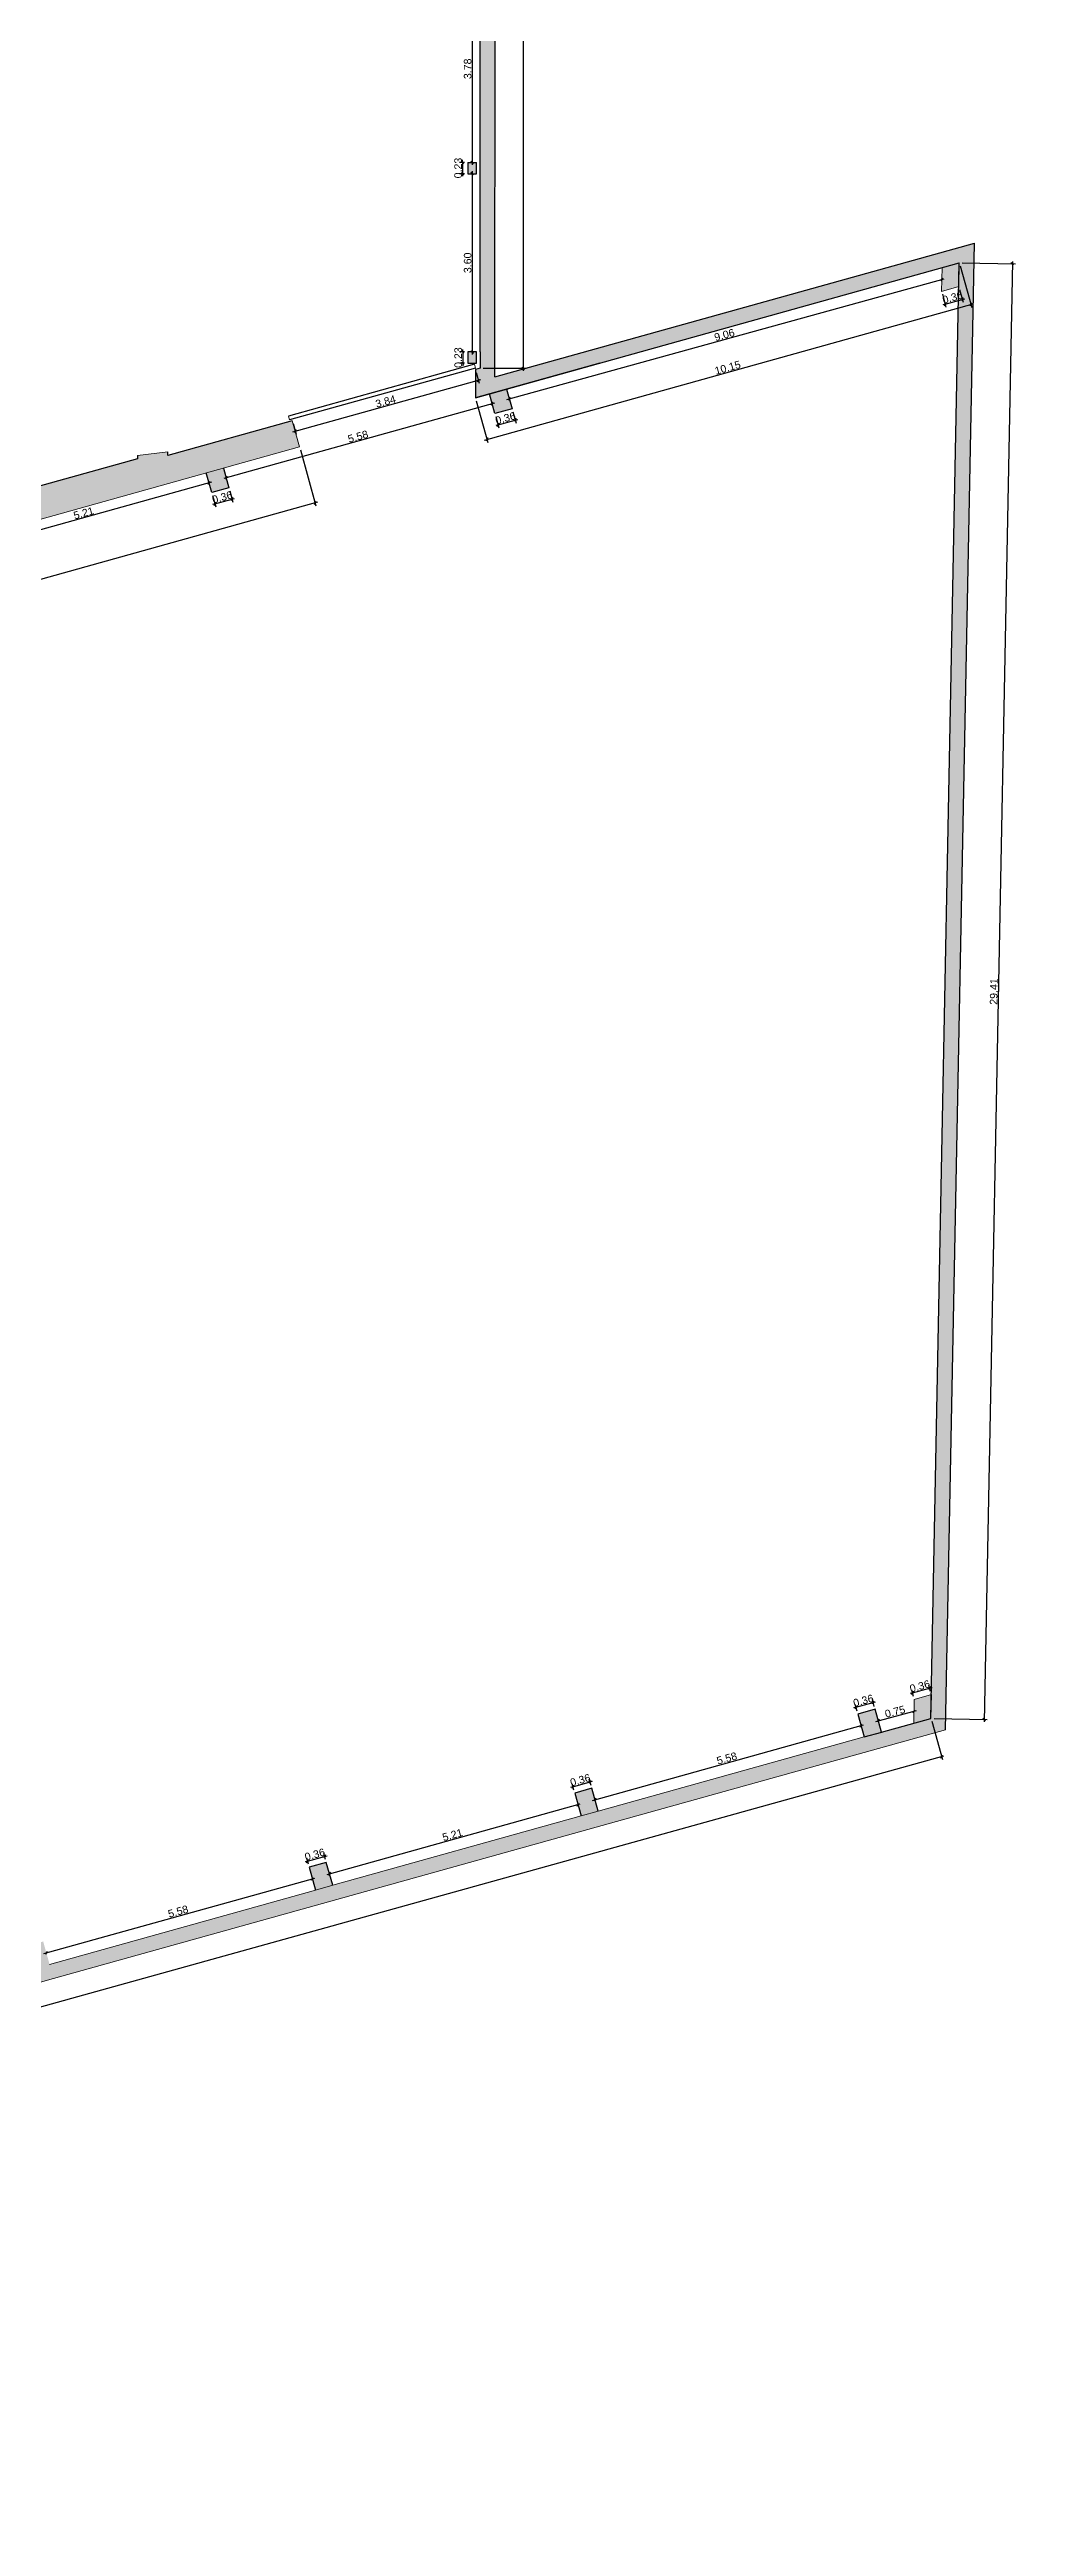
# Model space of a CAD drawing. Header units: metres. Extents: x -68 to 2267, y 0 to 1370.
# Drawn here: x 107.4 to 126.9, y 158 to 208 of the extents above; entities that cross this region are included whole.
import ezdxf

# ---------------------------------------------------------------- set-up
doc = ezdxf.new("R2010")
doc.units = ezdxf.units.M
doc.layers.add('00- Contornos', color=250, linetype='Continuous', lineweight=9)
doc.layers.add('00-Textos cotas y niveles', color=5, linetype='Continuous', lineweight=5)
doc.layers.add('A-Corte 1', color=7, linetype='Continuous', lineweight=15, true_color=0x000000)
doc.styles.add('Arial', font='arial.ttf')
doc.dimstyles.new('Diagonal_-_2_mm_Arial_azul', dxfattribs={"dimscale": 0.3048, "dimtxt": 0.153039, "dimasz": 0.492126, "dimexe": 0.061516, "dimexo": 0.061516, "dimgap": 0.012303, "dimtad": 1, "dimrnd": 0.01, "dimzin": 0, "dimdsep": 46, "dimtxsty": 'Arial', "dimblk1": 'OBLIQUE', "dimblk2": 'OBLIQUE', "dimsah": 1, "dimcen": 0.09, "dimdle": 0.061516, "dimazin": 0, "dimtfac": 1, "dimtdec": 4, "dimtix": 1, "dimtmove": 0, "dimatfit": 3, "dimfxl": 1, "dimtvp": 1, "dimtolj": 1, "dimtzin": 0, "dimarcsym": 2})

# ---------------------------------------------------------------- blocks, each defined once
blk = doc.blocks.new('_Oblique')
at = {"color": 0, "linetype": 'ByBlock', "lineweight": -2}
blk.add_line((-0.5, -0.5), (0.5, 0.5), dxfattribs=at)
blk = doc.blocks.new('*D78')
at = {"layer": '00-Textos cotas y niveles', "color": 0, "lineweight": -2, "transparency": 16777216}
for p, q in [((116.164, 247.137), (117.006, 247.137)), ((116.944, 247.187), (116.944, 201.517)), ((116.134, 201.567), (117.006, 201.567))]:
    blk.add_line(p, q, dxfattribs=at)
at = {"layer": 'Defpoints', "color": 0, "transparency": 16777216}
for p in [(116.103, 247.137), (116.073, 201.567), (116.944, 201.567)]:
    blk.add_point(p, dxfattribs=at)
at = {"layer": '00-Textos cotas y niveles', "color": 0, "lineweight": -2, "transparency": 16777216, "xscale": 0.05, "yscale": 0.05, "zscale": 0.05}
for p, rotation in [((116.944, 247.137), 90), ((116.944, 201.567), 270)]:
    blk.add_blockref('_Oblique', p, dxfattribs=dict(at, rotation=rotation))
at = {"layer": '00-Textos cotas y niveles', "color": 0, "transparency": 16777216, "insert": (116.854, 224.352), "char_height": 0.153, "attachment_point": 5, "rotation": 90, "style": 'Arial'}
blk.add_mtext('\\A1;45.57', dxfattribs=at)
blk = doc.blocks.new('*D98')
at = {"layer": '00-Textos cotas y niveles', "color": 0, "lineweight": -2, "transparency": 16777216}
blk.add_line((115.913, 209.557), (115.913, 205.677), dxfattribs=at)
at = {"layer": 'Defpoints', "color": 0, "transparency": 16777216}
for p in [(115.913, 209.507), (115.913, 205.727), (115.913, 205.727)]:
    blk.add_point(p, dxfattribs=at)
at = {"layer": '00-Textos cotas y niveles', "color": 0, "lineweight": -2, "transparency": 16777216, "xscale": 0.05, "yscale": 0.05, "zscale": 0.05}
for p, rotation in [((115.913, 209.507), 90), ((115.913, 205.727), 270)]:
    blk.add_blockref('_Oblique', p, dxfattribs=dict(at, rotation=rotation))
at = {"layer": '00-Textos cotas y niveles', "color": 0, "transparency": 16777216, "insert": (115.822, 207.617), "char_height": 0.153, "attachment_point": 5, "rotation": 90, "style": 'Arial'}
blk.add_mtext('\\A1;3.78', dxfattribs=at)
blk = doc.blocks.new('*D99')
at = {"layer": '00-Textos cotas y niveles', "color": 0, "lineweight": -2, "transparency": 16777216}
blk.add_line((115.913, 205.547), (115.913, 201.847), dxfattribs=at)
at = {"layer": 'Defpoints', "color": 0, "transparency": 16777216}
for p in [(115.913, 205.497), (115.913, 201.897), (115.913, 201.897)]:
    blk.add_point(p, dxfattribs=at)
at = {"layer": '00-Textos cotas y niveles', "color": 0, "lineweight": -2, "transparency": 16777216, "xscale": 0.05, "yscale": 0.05, "zscale": 0.05}
for p, rotation in [((115.913, 205.497), 90), ((115.913, 201.897), 270)]:
    blk.add_blockref('_Oblique', p, dxfattribs=dict(at, rotation=rotation))
at = {"layer": '00-Textos cotas y niveles', "color": 0, "transparency": 16777216, "insert": (115.822, 203.697), "char_height": 0.153, "attachment_point": 5, "rotation": 90, "style": 'Arial'}
blk.add_mtext('\\A1;3.60', dxfattribs=at)
blk = doc.blocks.new('*D100')
at = {"layer": '00-Textos cotas y niveles', "color": 0, "lineweight": -2, "transparency": 16777216}
for p, q in [((115.761, 201.897), (115.66, 201.897)), ((115.722, 201.897), (115.722, 201.947)), ((115.722, 201.897), (115.722, 201.667)), ((115.761, 201.667), (115.66, 201.667)), ((115.722, 201.667), (115.722, 201.617))]:
    blk.add_line(p, q, dxfattribs=at)
at = {"layer": 'Defpoints', "color": 0, "transparency": 16777216}
for p in [(115.823, 201.897), (115.722, 201.667), (115.823, 201.667)]:
    blk.add_point(p, dxfattribs=at)
at = {"layer": '00-Textos cotas y niveles', "color": 0, "lineweight": -2, "transparency": 16777216, "xscale": 0.05, "yscale": 0.05, "zscale": 0.05}
for p, rotation in [((115.722, 201.897), 270), ((115.722, 201.667), 90)]:
    blk.add_blockref('_Oblique', p, dxfattribs=dict(at, rotation=rotation))
at = {"layer": '00-Textos cotas y niveles', "color": 0, "transparency": 16777216, "insert": (115.631, 201.782), "char_height": 0.153, "attachment_point": 5, "rotation": 90, "style": 'Arial'}
blk.add_mtext('\\A1;0.23', dxfattribs=at)
blk = doc.blocks.new('*D101')
at = {"layer": '00-Textos cotas y niveles', "color": 0, "lineweight": -2, "transparency": 16777216}
for p, q in [((115.761, 205.727), (115.658, 205.727)), ((115.719, 205.727), (115.719, 205.777)), ((115.719, 205.727), (115.719, 205.497)), ((115.761, 205.497), (115.658, 205.497)), ((115.719, 205.497), (115.719, 205.447))]:
    blk.add_line(p, q, dxfattribs=at)
at = {"layer": 'Defpoints', "color": 0, "transparency": 16777216}
for p in [(115.823, 205.727), (115.719, 205.497), (115.823, 205.497)]:
    blk.add_point(p, dxfattribs=at)
at = {"layer": '00-Textos cotas y niveles', "color": 0, "lineweight": -2, "transparency": 16777216, "xscale": 0.05, "yscale": 0.05, "zscale": 0.05}
for p, rotation in [((115.719, 205.727), 270), ((115.719, 205.497), 90)]:
    blk.add_blockref('_Oblique', p, dxfattribs=dict(at, rotation=rotation))
at = {"layer": '00-Textos cotas y niveles', "color": 0, "transparency": 16777216, "insert": (115.629, 205.612), "char_height": 0.153, "attachment_point": 5, "rotation": 90, "style": 'Arial'}
blk.add_mtext('\\A1;0.23', dxfattribs=at)
blk = doc.blocks.new('*D131')
at = {"layer": '00-Textos cotas y niveles', "color": 0, "lineweight": -2, "transparency": 16777216}
blk.add_line((116.616, 200.934), (125.45, 203.375), dxfattribs=at)
at = {"layer": 'Defpoints', "color": 0, "transparency": 16777216}
for p in [(125.402, 203.361), (125.402, 203.361), (116.664, 200.947)]:
    blk.add_point(p, dxfattribs=at)
at = {"layer": '00-Textos cotas y niveles', "color": 0, "lineweight": -2, "transparency": 16777216, "xscale": 0.05, "yscale": 0.05, "zscale": 0.05}
for p, rotation in [((125.402, 203.361), 15.44690993246576), ((116.664, 200.947), 195.4469099324658)]:
    blk.add_blockref('_Oblique', p, dxfattribs=dict(at, rotation=rotation))
at = {"layer": '00-Textos cotas y niveles', "color": 0, "transparency": 16777216, "insert": (121.009, 202.241), "char_height": 0.153, "attachment_point": 5, "rotation": 15.4469, "style": 'Arial'}
blk.add_mtext('\\A1;9.06', dxfattribs=at)
blk = doc.blocks.new('*D132')
at = {"layer": '00-Textos cotas y niveles', "color": 0, "lineweight": -2, "transparency": 16777216}
for p, q in [((112.29, 200.28), (116.085, 201.339)), ((115.993, 201.481), (116.053, 201.266)), ((112.294, 200.448), (112.354, 200.234))]:
    blk.add_line(p, q, dxfattribs=at)
at = {"layer": 'Defpoints', "color": 0, "transparency": 16777216}
for p in [(115.977, 201.54), (116.036, 201.325), (112.278, 200.508)]:
    blk.add_point(p, dxfattribs=at)
at = {"layer": '00-Textos cotas y niveles', "color": 0, "lineweight": -2, "transparency": 16777216, "xscale": 0.05, "yscale": 0.05, "zscale": 0.05}
for p, rotation in [((116.036, 201.325), 15.59281093926719), ((112.338, 200.293), 195.5928109392672)]:
    blk.add_blockref('_Oblique', p, dxfattribs=dict(at, rotation=rotation))
at = {"layer": '00-Textos cotas y niveles', "color": 0, "transparency": 16777216, "insert": (114.163, 200.896), "char_height": 0.153, "attachment_point": 5, "rotation": 15.5928, "style": 'Arial'}
blk.add_mtext('\\A1;3.84', dxfattribs=at)
blk = doc.blocks.new('*D133')
at = {"layer": '00-Textos cotas y niveles', "color": 0, "lineweight": -2, "transparency": 16777216}
blk.add_line((116.366, 200.864), (110.895, 199.337), dxfattribs=at)
at = {"layer": 'Defpoints', "color": 0, "transparency": 16777216}
for p in [(116.317, 200.85), (110.943, 199.35), (110.943, 199.35)]:
    blk.add_point(p, dxfattribs=at)
at = {"layer": '00-Textos cotas y niveles', "color": 0, "lineweight": -2, "transparency": 16777216, "xscale": 0.05, "yscale": 0.05, "zscale": 0.05}
for p, rotation in [((116.317, 200.85), 15.59281093920873), ((110.943, 199.35), 195.5928109392088)]:
    blk.add_blockref('_Oblique', p, dxfattribs=dict(at, rotation=rotation))
at = {"layer": '00-Textos cotas y niveles', "color": 0, "transparency": 16777216, "insert": (113.606, 200.187), "char_height": 0.153, "attachment_point": 5, "rotation": 15.5928, "style": 'Arial'}
blk.add_mtext('\\A1;5.58', dxfattribs=at)
blk = doc.blocks.new('*D134')
at = {"layer": '00-Textos cotas y niveles', "color": 0, "lineweight": -2, "transparency": 16777216}
blk.add_line((110.644, 199.267), (105.53, 197.84), dxfattribs=at)
at = {"layer": 'Defpoints', "color": 0, "transparency": 16777216}
for p in [(110.596, 199.254), (105.578, 197.853), (105.578, 197.853)]:
    blk.add_point(p, dxfattribs=at)
at = {"layer": '00-Textos cotas y niveles', "color": 0, "lineweight": -2, "transparency": 16777216, "xscale": 0.05, "yscale": 0.05, "zscale": 0.05}
for p, rotation in [((110.596, 199.254), 15.59281093922608), ((105.578, 197.853), 195.592810939226)]:
    blk.add_blockref('_Oblique', p, dxfattribs=dict(at, rotation=rotation))
at = {"layer": '00-Textos cotas y niveles', "color": 0, "transparency": 16777216, "insert": (108.063, 198.64), "char_height": 0.153, "attachment_point": 5, "rotation": 15.5928, "style": 'Arial'}
blk.add_mtext('\\A1;5.21', dxfattribs=at)
blk = doc.blocks.new('*D165')
at = {"layer": '00-Textos cotas y niveles', "color": 0, "lineweight": -2, "transparency": 16777216}
for p, q in [((110.715, 198.826), (110.667, 198.812)), ((110.668, 198.995), (110.732, 198.766)), ((110.715, 198.826), (111.062, 198.922)), ((111.015, 199.092), (111.079, 198.863)), ((111.062, 198.922), (111.11, 198.936))]:
    blk.add_line(p, q, dxfattribs=at)
at = {"layer": 'Defpoints', "color": 0, "transparency": 16777216}
for p in [(110.652, 199.054), (110.998, 199.151), (111.062, 198.922)]:
    blk.add_point(p, dxfattribs=at)
at = {"layer": '00-Textos cotas y niveles', "color": 0, "lineweight": -2, "transparency": 16777216, "xscale": 0.05, "yscale": 0.05, "zscale": 0.05}
for p, rotation in [((110.715, 198.826), 15.59281093927116), ((111.062, 198.922), 195.5928109392712)]:
    blk.add_blockref('_Oblique', p, dxfattribs=dict(at, rotation=rotation))
at = {"layer": '00-Textos cotas y niveles', "color": 0, "transparency": 16777216, "insert": (110.864, 198.961), "char_height": 0.153, "attachment_point": 5, "rotation": 15.5928, "style": 'Arial'}
blk.add_mtext('\\A1;0.36', dxfattribs=at)
blk = doc.blocks.new('*D166')
at = {"layer": '00-Textos cotas y niveles', "color": 0, "lineweight": -2, "transparency": 16777216}
for p, q in [((116.736, 200.689), (116.8, 200.46)), ((116.437, 200.422), (116.389, 200.409)), ((116.39, 200.592), (116.453, 200.363)), ((116.437, 200.422), (116.784, 200.519)), ((116.784, 200.519), (116.832, 200.533))]:
    blk.add_line(p, q, dxfattribs=at)
at = {"layer": 'Defpoints', "color": 0, "transparency": 16777216}
for p in [(116.72, 200.748), (116.373, 200.651), (116.784, 200.519)]:
    blk.add_point(p, dxfattribs=at)
at = {"layer": '00-Textos cotas y niveles', "color": 0, "lineweight": -2, "transparency": 16777216, "xscale": 0.05, "yscale": 0.05, "zscale": 0.05}
for p, rotation in [((116.437, 200.422), 15.59281093927116), ((116.784, 200.519), 195.5928109392712)]:
    blk.add_blockref('_Oblique', p, dxfattribs=dict(at, rotation=rotation))
at = {"layer": '00-Textos cotas y niveles', "color": 0, "transparency": 16777216, "insert": (116.586, 200.558), "char_height": 0.153, "attachment_point": 5, "rotation": 15.5928, "style": 'Arial'}
blk.add_mtext('\\A1;0.36', dxfattribs=at)
blk = doc.blocks.new('*D167')
at = {"layer": '00-Textos cotas y niveles', "color": 0, "lineweight": -2, "transparency": 16777216}
for p, q in [((125.413, 203.062), (125.486, 202.802)), ((125.47, 202.861), (125.421, 202.848)), ((125.47, 202.861), (125.816, 202.958)), ((125.76, 203.159), (125.833, 202.899)), ((125.816, 202.958), (125.864, 202.972))]:
    blk.add_line(p, q, dxfattribs=at)
at = {"layer": 'Defpoints', "color": 0, "transparency": 16777216}
for p in [(125.744, 203.218), (125.397, 203.121), (125.816, 202.958)]:
    blk.add_point(p, dxfattribs=at)
at = {"layer": '00-Textos cotas y niveles', "color": 0, "lineweight": -2, "transparency": 16777216, "xscale": 0.05, "yscale": 0.05, "zscale": 0.05}
for p, rotation in [((125.47, 202.861), 15.59281093927116), ((125.816, 202.958), 195.5928109392712)]:
    blk.add_blockref('_Oblique', p, dxfattribs=dict(at, rotation=rotation))
at = {"layer": '00-Textos cotas y niveles', "color": 0, "transparency": 16777216, "insert": (125.619, 202.997), "char_height": 0.153, "attachment_point": 5, "rotation": 15.5928, "style": 'Arial'}
blk.add_mtext('\\A1;0.36', dxfattribs=at)
blk = doc.blocks.new('*D182')
at = {"layer": '00-Textos cotas y niveles', "color": 0, "lineweight": -2, "transparency": 16777216}
blk.add_line((107.261, 169.538), (112.732, 171.064), dxfattribs=at)
at = {"layer": 'Defpoints', "color": 0, "transparency": 16777216}
for p in [(112.684, 171.051), (112.684, 171.051), (107.309, 169.551)]:
    blk.add_point(p, dxfattribs=at)
at = {"layer": '00-Textos cotas y niveles', "color": 0, "lineweight": -2, "transparency": 16777216, "xscale": 0.05, "yscale": 0.05, "zscale": 0.05}
for p, rotation in [((112.684, 171.051), 15.59281093927586), ((107.309, 169.551), 195.5928109392759)]:
    blk.add_blockref('_Oblique', p, dxfattribs=dict(at, rotation=rotation))
at = {"layer": '00-Textos cotas y niveles', "color": 0, "transparency": 16777216, "insert": (109.972, 170.388), "char_height": 0.153, "attachment_point": 5, "rotation": 15.5928, "style": 'Arial'}
blk.add_mtext('\\A1;5.58', dxfattribs=at)
blk = doc.blocks.new('*D183')
at = {"layer": '00-Textos cotas y niveles', "color": 0, "lineweight": -2, "transparency": 16777216}
for p, q in [((112.585, 171.403), (112.537, 171.39)), ((112.603, 171.341), (112.569, 171.463)), ((112.585, 171.403), (112.932, 171.5)), ((112.949, 171.438), (112.916, 171.559)), ((112.932, 171.5), (112.98, 171.514))]:
    blk.add_line(p, q, dxfattribs=at)
at = {"layer": 'Defpoints', "color": 0, "transparency": 16777216}
for p in [(112.619, 171.282), (112.932, 171.5), (112.966, 171.379)]:
    blk.add_point(p, dxfattribs=at)
at = {"layer": '00-Textos cotas y niveles', "color": 0, "lineweight": -2, "transparency": 16777216, "xscale": 0.05, "yscale": 0.05, "zscale": 0.05}
for p, rotation in [((112.585, 171.403), 15.59281093927116), ((112.932, 171.5), 195.5928109392712)]:
    blk.add_blockref('_Oblique', p, dxfattribs=dict(at, rotation=rotation))
at = {"layer": '00-Textos cotas y niveles', "color": 0, "transparency": 16777216, "insert": (112.734, 171.539), "char_height": 0.153, "attachment_point": 5, "rotation": 15.5928, "style": 'Arial'}
blk.add_mtext('\\A1;0.36', dxfattribs=at)
blk = doc.blocks.new('*D184')
at = {"layer": '00-Textos cotas y niveles', "color": 0, "lineweight": -2, "transparency": 16777216}
blk.add_line((112.982, 171.134), (118.097, 172.562), dxfattribs=at)
at = {"layer": 'Defpoints', "color": 0, "transparency": 16777216}
for p in [(118.049, 172.548), (118.049, 172.548), (113.03, 171.148)]:
    blk.add_point(p, dxfattribs=at)
at = {"layer": '00-Textos cotas y niveles', "color": 0, "lineweight": -2, "transparency": 16777216, "xscale": 0.05, "yscale": 0.05, "zscale": 0.05}
for p, rotation in [((118.049, 172.548), 15.5928109392673), ((113.03, 171.148), 195.5928109392673)]:
    blk.add_blockref('_Oblique', p, dxfattribs=dict(at, rotation=rotation))
at = {"layer": '00-Textos cotas y niveles', "color": 0, "transparency": 16777216, "insert": (115.515, 171.935), "char_height": 0.153, "attachment_point": 5, "rotation": 15.5928, "style": 'Arial'}
blk.add_mtext('\\A1;5.21', dxfattribs=at)
blk = doc.blocks.new('*D185')
at = {"layer": '00-Textos cotas y niveles', "color": 0, "lineweight": -2, "transparency": 16777216}
for p, q in [((117.948, 172.908), (117.9, 172.894)), ((117.968, 172.839), (117.932, 172.967)), ((117.948, 172.908), (118.295, 173.005)), ((118.314, 172.935), (118.279, 173.064)), ((118.295, 173.005), (118.343, 173.018))]:
    blk.add_line(p, q, dxfattribs=at)
at = {"layer": 'Defpoints', "color": 0, "transparency": 16777216}
for p in [(117.984, 172.779), (118.295, 173.005), (118.331, 172.876)]:
    blk.add_point(p, dxfattribs=at)
at = {"layer": '00-Textos cotas y niveles', "color": 0, "lineweight": -2, "transparency": 16777216, "xscale": 0.05, "yscale": 0.05, "zscale": 0.05}
for p, rotation in [((117.948, 172.908), 15.59281093927116), ((118.295, 173.005), 195.5928109392712)]:
    blk.add_blockref('_Oblique', p, dxfattribs=dict(at, rotation=rotation))
at = {"layer": '00-Textos cotas y niveles', "color": 0, "transparency": 16777216, "insert": (118.097, 173.043), "char_height": 0.153, "attachment_point": 5, "rotation": 15.5928, "style": 'Arial'}
blk.add_mtext('\\A1;0.36', dxfattribs=at)
blk = doc.blocks.new('*D186')
at = {"layer": '00-Textos cotas y niveles', "color": 0, "lineweight": -2, "transparency": 16777216}
blk.add_line((118.347, 172.632), (123.818, 174.158), dxfattribs=at)
at = {"layer": 'Defpoints', "color": 0, "transparency": 16777216}
for p in [(123.77, 174.145), (123.77, 174.145), (118.395, 172.645)]:
    blk.add_point(p, dxfattribs=at)
at = {"layer": '00-Textos cotas y niveles', "color": 0, "lineweight": -2, "transparency": 16777216, "xscale": 0.05, "yscale": 0.05, "zscale": 0.05}
for p, rotation in [((123.77, 174.145), 15.59281093927649), ((118.395, 172.645), 195.5928109392765)]:
    blk.add_blockref('_Oblique', p, dxfattribs=dict(at, rotation=rotation))
at = {"layer": '00-Textos cotas y niveles', "color": 0, "transparency": 16777216, "insert": (121.058, 173.482), "char_height": 0.153, "attachment_point": 5, "rotation": 15.5928, "style": 'Arial'}
blk.add_mtext('\\A1;5.58', dxfattribs=at)
blk = doc.blocks.new('*D187')
at = {"layer": '00-Textos cotas y niveles', "color": 0, "lineweight": -2, "transparency": 16777216}
for p, q in [((124.036, 174.532), (123.998, 174.669)), ((123.667, 174.513), (123.619, 174.499)), ((123.689, 174.435), (123.651, 174.572)), ((123.667, 174.513), (124.014, 174.609)), ((124.014, 174.609), (124.062, 174.623))]:
    blk.add_line(p, q, dxfattribs=at)
at = {"layer": 'Defpoints', "color": 0, "transparency": 16777216}
for p in [(123.706, 174.376), (124.014, 174.609), (124.052, 174.473)]:
    blk.add_point(p, dxfattribs=at)
at = {"layer": '00-Textos cotas y niveles', "color": 0, "lineweight": -2, "transparency": 16777216, "xscale": 0.05, "yscale": 0.05, "zscale": 0.05}
for p, rotation in [((123.667, 174.513), 15.59281093927116), ((124.014, 174.609), 195.5928109392712)]:
    blk.add_blockref('_Oblique', p, dxfattribs=dict(at, rotation=rotation))
at = {"layer": '00-Textos cotas y niveles', "color": 0, "transparency": 16777216, "insert": (123.816, 174.648), "char_height": 0.153, "attachment_point": 5, "rotation": 15.5928, "style": 'Arial'}
blk.add_mtext('\\A1;0.36', dxfattribs=at)
blk = doc.blocks.new('*D188')
at = {"layer": '00-Textos cotas y niveles', "color": 0, "lineweight": -2, "transparency": 16777216}
blk.add_line((124.068, 174.229), (124.889, 174.446), dxfattribs=at)
at = {"layer": 'Defpoints', "color": 0, "transparency": 16777216}
for p in [(124.117, 174.242), (124.841, 174.433), (124.841, 174.433)]:
    blk.add_point(p, dxfattribs=at)
at = {"layer": '00-Textos cotas y niveles', "color": 0, "lineweight": -2, "transparency": 16777216, "xscale": 0.05, "yscale": 0.05, "zscale": 0.05}
for p, rotation in [((124.117, 174.242), 194.8182067745595), ((124.841, 174.433), 14.81820677455948)]:
    blk.add_blockref('_Oblique', p, dxfattribs=dict(at, rotation=rotation))
at = {"layer": '00-Textos cotas y niveles', "color": 0, "transparency": 16777216, "insert": (124.456, 174.425), "char_height": 0.153, "attachment_point": 5, "rotation": 14.8182, "style": 'Arial'}
blk.add_mtext('\\A1;0.75', dxfattribs=at)
blk = doc.blocks.new('*D189')
at = {"layer": '00-Textos cotas y niveles', "color": 0, "lineweight": -2, "transparency": 16777216}
for p, q in [((124.809, 174.803), (124.761, 174.79)), ((124.829, 174.732), (124.793, 174.862)), ((124.809, 174.803), (125.156, 174.9)), ((125.176, 174.829), (125.14, 174.959)), ((125.156, 174.9), (125.204, 174.913))]:
    blk.add_line(p, q, dxfattribs=at)
at = {"layer": 'Defpoints', "color": 0, "transparency": 16777216}
for p in [(124.846, 174.673), (125.156, 174.9), (125.192, 174.77)]:
    blk.add_point(p, dxfattribs=at)
at = {"layer": '00-Textos cotas y niveles', "color": 0, "lineweight": -2, "transparency": 16777216, "xscale": 0.05, "yscale": 0.05, "zscale": 0.05}
for p, rotation in [((124.809, 174.803), 15.59281093923639), ((125.156, 174.9), 195.5928109392364)]:
    blk.add_blockref('_Oblique', p, dxfattribs=dict(at, rotation=rotation))
at = {"layer": '00-Textos cotas y niveles', "color": 0, "transparency": 16777216, "insert": (124.958, 174.939), "char_height": 0.153, "attachment_point": 5, "rotation": 15.5928, "style": 'Arial'}
blk.add_mtext('\\A1;0.36', dxfattribs=at)
blk = doc.blocks.new('*D190')
at = {"layer": '00-Textos cotas y niveles', "color": 0, "lineweight": -2, "transparency": 16777216}
for p, q in [((125.815, 203.697), (126.89, 203.676)), ((126.829, 203.727), (126.257, 174.219)), ((125.245, 174.289), (126.32, 174.268))]:
    blk.add_line(p, q, dxfattribs=at)
at = {"layer": 'Defpoints', "color": 0, "transparency": 16777216}
for p in [(125.753, 203.698), (125.183, 174.29), (126.258, 174.269)]:
    blk.add_point(p, dxfattribs=at)
at = {"layer": '00-Textos cotas y niveles', "color": 0, "lineweight": -2, "transparency": 16777216, "xscale": 0.05, "yscale": 0.05, "zscale": 0.05}
for p, rotation in [((126.828, 203.677), 88.88968925888572), ((126.258, 174.269), 268.8896892588858)]:
    blk.add_blockref('_Oblique', p, dxfattribs=dict(at, rotation=rotation))
at = {"layer": '00-Textos cotas y niveles', "color": 0, "transparency": 16777216, "insert": (126.453, 188.975), "char_height": 0.153, "attachment_point": 5, "rotation": 88.8897, "style": 'Arial'}
blk.add_mtext('\\A1;29.41', dxfattribs=at)
blk = doc.blocks.new('*D191')
at = {"layer": '00-Textos cotas y niveles', "color": 0, "lineweight": -2, "transparency": 16777216}
for p, q in [((125.2, 174.231), (125.414, 173.46)), ((69.59, 158.009), (125.445, 173.533)), ((69.44, 158.733), (69.655, 157.963))]:
    blk.add_line(p, q, dxfattribs=at)
at = {"layer": 'Defpoints', "color": 0, "transparency": 16777216}
for p in [(125.183, 174.29), (125.397, 173.519), (69.424, 158.793)]:
    blk.add_point(p, dxfattribs=at)
at = {"layer": '00-Textos cotas y niveles', "color": 0, "lineweight": -2, "transparency": 16777216, "xscale": 0.05, "yscale": 0.05, "zscale": 0.05}
for p, rotation in [((125.397, 173.519), 15.53232780893037), ((69.638, 158.022), 195.5323278089304)]:
    blk.add_blockref('_Oblique', p, dxfattribs=dict(at, rotation=rotation))
at = {"layer": '00-Textos cotas y niveles', "color": 0, "transparency": 16777216, "insert": (97.493, 165.858), "char_height": 0.153, "attachment_point": 5, "rotation": 15.5323, "style": 'Arial'}
blk.add_mtext('\\A1;57.87', dxfattribs=at)
blk = doc.blocks.new('*D192')
at = {"layer": '00-Textos cotas y niveles', "color": 0, "lineweight": -2, "transparency": 16777216}
for p, q in [((125.77, 203.639), (126.005, 202.797)), ((116.163, 200.114), (126.036, 202.869)), ((115.993, 200.911), (116.228, 200.068))]:
    blk.add_line(p, q, dxfattribs=at)
at = {"layer": 'Defpoints', "color": 0, "transparency": 16777216}
for p in [(125.753, 203.698), (125.988, 202.856), (115.977, 200.97)]:
    blk.add_point(p, dxfattribs=at)
at = {"layer": '00-Textos cotas y niveles', "color": 0, "lineweight": -2, "transparency": 16777216, "xscale": 0.05, "yscale": 0.05, "zscale": 0.05}
for p, rotation in [((125.988, 202.856), 15.59281093926623), ((116.212, 200.128), 195.5928109392663)]:
    blk.add_blockref('_Oblique', p, dxfattribs=dict(at, rotation=rotation))
at = {"layer": '00-Textos cotas y niveles', "color": 0, "transparency": 16777216, "insert": (121.075, 201.579), "char_height": 0.153, "attachment_point": 5, "rotation": 15.5928, "style": 'Arial'}
blk.add_mtext('\\A1;10.15', dxfattribs=at)
blk = doc.blocks.new('*D193')
at = {"layer": '00-Textos cotas y niveles', "color": 0, "lineweight": -2, "transparency": 16777216}
for p, q in [((112.442, 199.92), (112.757, 198.789)), ((112.789, 198.862), (87.971, 191.936)), ((87.721, 193.021), (88.036, 191.89))]:
    blk.add_line(p, q, dxfattribs=at)
at = {"layer": 'Defpoints', "color": 0, "transparency": 16777216}
for p in [(112.425, 199.979), (87.704, 193.08), (88.02, 191.949)]:
    blk.add_point(p, dxfattribs=at)
at = {"layer": '00-Textos cotas y niveles', "color": 0, "lineweight": -2, "transparency": 16777216, "xscale": 0.05, "yscale": 0.05, "zscale": 0.05}
for p, rotation in [((112.741, 198.848), 15.59281093926429), ((88.02, 191.949), 195.5928109392643)]:
    blk.add_blockref('_Oblique', p, dxfattribs=dict(at, rotation=rotation))
at = {"layer": '00-Textos cotas y niveles', "color": 0, "transparency": 16777216, "insert": (100.356, 195.486), "char_height": 0.153, "attachment_point": 5, "rotation": 15.5928, "style": 'Arial'}
blk.add_mtext('\\A1;25.67', dxfattribs=at)

msp = doc.modelspace()

# ---------------------------------------------------------------- hatches: boundary and pattern name
at = {"transparency": 33554483}
h = msp.add_hatch(color=256, dxfattribs=at)
h.dxf.hatch_style = 1
h.paths.add_polyline_path([(116.403, 247.359), (114.991, 247.257), (115.006, 247.058), (116.103, 247.137), (116.073, 227.717), (116.293, 227.717), (116.293, 227.257), (116.073, 227.257), (116.073, 205.497), (116.073, 201.897), (116.073, 201.667), (116.073, 201.567), (115.977, 201.54), (115.977, 201.255), (116.373, 201.392)])
h = msp.add_hatch(color=256, dxfattribs=at)
h.dxf.hatch_style = 1
h.paths.add_polyline_path([(125.753, 203.698), (125.744, 203.218), (125.183, 174.29), (124.836, 174.193), (124.181, 174.01), (123.835, 173.914), (118.46, 172.414), (118.113, 172.317), (113.095, 170.917), (112.748, 170.82), (107.374, 169.32), (107.027, 169.223), (101.652, 167.723), (101.305, 167.627), (95.903, 166.232), (95.556, 166.135), (90.563, 164.794), (90.216, 164.697), (85.236, 163.307), (84.889, 163.21), (79.91, 161.821), (79.563, 161.724), (74.584, 160.334), (74.237, 160.238), (69.232, 158.735), (69.319, 158.448), (74.665, 160.046), (79.99, 161.532), (85.317, 163.018), (90.64, 164.504), (95.978, 165.941), (101.733, 167.434), (107.454, 169.031), (113.176, 170.628), (118.541, 172.125), (125.479, 174.061), (126.061, 204.095), (116.373, 201.392), (115.977, 201.255), (115.977, 200.97)])
h = msp.add_hatch(color=256, dxfattribs=at)
h.dxf.hatch_style = 1
h.paths.add_polyline_path([(112.425, 199.979), (112.278, 200.508), (109.764, 199.806), (109.764, 199.876), (109.152, 199.806), (109.15, 199.736), (95.429, 195.907), (87.53, 193.702), (87.704, 193.08), (88.012, 193.166), (87.97, 193.316), (88.327, 193.416), (88.369, 193.265), (93.339, 194.652), (93.297, 194.803), (93.653, 194.902), (93.695, 194.752)])
at = {"layer": '00- Contornos', "true_color": 0x939598}
h = msp.add_hatch(color=252, dxfattribs=at)
h.dxf.hatch_style = 1
h.paths.add_polyline_path([(95.813, 245.667), (95.633, 245.667), (95.633, 245.437), (95.813, 245.437)])
h.paths.add_polyline_path([(95.813, 241.837), (95.633, 241.837), (95.633, 241.607), (95.813, 241.607)])
h.paths.add_polyline_path([(95.813, 237.817), (95.633, 237.817), (95.633, 237.587), (95.813, 237.587)])
h.paths.add_polyline_path([(95.813, 233.827), (95.633, 233.827), (95.633, 233.597), (95.813, 233.597)])
h.paths.add_polyline_path([(95.813, 229.817), (95.633, 229.817), (95.633, 229.587), (95.813, 229.587)])
h.paths.add_polyline_path([(95.813, 225.807), (95.633, 225.807), (95.633, 225.577), (95.813, 225.577)])
h.paths.add_polyline_path([(95.813, 221.827), (95.633, 221.827), (95.633, 221.597), (95.813, 221.597)])
h.paths.add_polyline_path([(95.813, 217.797), (95.633, 217.797), (95.633, 217.567), (95.813, 217.567)])
h.paths.add_polyline_path([(95.813, 213.767), (95.633, 213.767), (95.633, 213.537), (95.813, 213.537)])
h.paths.add_polyline_path([(95.813, 209.737), (95.633, 209.737), (95.633, 209.507), (95.813, 209.507)])
h.paths.add_polyline_path([(95.813, 205.727), (95.633, 205.727), (95.633, 205.497), (95.813, 205.497)])
h.paths.add_polyline_path([(95.813, 201.897), (95.633, 201.897), (95.633, 201.667), (95.813, 201.667)])
h.paths.add_polyline_path([(116.003, 201.897), (115.823, 201.897), (115.823, 201.667), (116.003, 201.667)])
h.paths.add_polyline_path([(116.003, 205.727), (115.823, 205.727), (115.823, 205.497), (116.003, 205.497)])
h.paths.add_polyline_path([(116.003, 209.737), (115.823, 209.737), (115.823, 209.507), (116.003, 209.507)])
h.paths.add_polyline_path([(116.003, 213.767), (115.823, 213.767), (115.823, 213.537), (116.003, 213.537)])
h.paths.add_polyline_path([(116.003, 217.797), (115.823, 217.797), (115.823, 217.567), (116.003, 217.567)])
h.paths.add_polyline_path([(116.003, 221.827), (115.823, 221.827), (115.823, 221.597), (116.003, 221.597)])
h.paths.add_polyline_path([(116.003, 225.807), (115.823, 225.807), (115.823, 225.577), (116.003, 225.577)])
h.paths.add_polyline_path([(116.003, 229.817), (115.823, 229.817), (115.823, 229.587), (116.003, 229.587)])
h.paths.add_polyline_path([(116.003, 233.827), (115.823, 233.827), (115.823, 233.597), (116.003, 233.597)])
h.paths.add_polyline_path([(116.003, 237.817), (115.823, 237.817), (115.823, 237.587), (116.003, 237.587)])
h.paths.add_polyline_path([(116.003, 241.837), (115.823, 241.837), (115.823, 241.607), (116.003, 241.607)])
h.paths.add_polyline_path([(116.003, 245.667), (115.823, 245.667), (115.823, 245.437), (116.003, 245.437)])
h = msp.add_hatch(color=252, dxfattribs=at)
h.dxf.hatch_style = 1
h.paths.add_polyline_path([(125.753, 203.698), (125.406, 203.601), (125.397, 203.121), (125.744, 203.218)])
h.paths.add_polyline_path([(116.609, 201.146), (116.262, 201.049), (116.373, 200.651), (116.72, 200.748)])
h.paths.add_polyline_path([(110.887, 199.55), (110.54, 199.453), (110.652, 199.054), (110.998, 199.151)])
h.paths.add_polyline_path([(105.522, 198.052), (105.175, 197.956), (105.287, 197.557), (105.633, 197.654)])
h.paths.add_polyline_path([(99.801, 196.456), (99.454, 196.359), (99.565, 195.961), (99.912, 196.057)])
h.paths.add_polyline_path([(95.714, 198.25), (95.329, 198.142), (95.329, 197.842), (95.329, 197.739), (95.429, 197.767), (95.714, 197.846), (95.714, 197.95)])
h.paths.add_polyline_path([(93.653, 194.902), (93.297, 194.803), (93.45, 194.254), (93.806, 194.353)])
h.paths.add_polyline_path([(88.327, 193.416), (87.97, 193.316), (88.123, 192.767), (88.48, 192.867)])
h.paths.add_polyline_path([(83.559, 192.085), (83.427, 192.557), (82.204, 192.216), (82.336, 191.744), (82.644, 191.83), (82.797, 191.281), (83.153, 191.38), (83, 191.929)])
h.paths.add_polyline_path([(78.101, 191.071), (76.877, 190.73), (77.009, 190.258), (77.317, 190.344), (77.471, 189.795), (77.827, 189.894), (77.674, 190.443), (78.232, 190.599)])
h.paths.add_polyline_path([(72.774, 189.584), (71.551, 189.243), (71.683, 188.771), (71.991, 188.857), (72.144, 188.308), (72.5, 188.408), (72.347, 188.957), (72.906, 189.112)])
h.paths.add_polyline_path([(67.021, 187.47), (66.664, 187.371), (66.818, 186.822), (67.174, 186.921)])
h.paths.add_polyline_path([(74.455, 160.797), (74.108, 160.7), (74.237, 160.238), (74.584, 160.334)])
h.paths.add_polyline_path([(79.781, 162.283), (79.434, 162.186), (79.563, 161.724), (79.91, 161.821)])
h.paths.add_polyline_path([(85.107, 163.769), (84.76, 163.673), (84.889, 163.21), (85.236, 163.307)])
h.paths.add_polyline_path([(90.434, 165.256), (90.087, 165.159), (90.216, 164.697), (90.563, 164.794)])
h.paths.add_polyline_path([(95.774, 166.694), (95.427, 166.597), (95.556, 166.135), (95.903, 166.232)])
h.paths.add_polyline_path([(101.523, 168.186), (101.176, 168.089), (101.305, 167.627), (101.652, 167.723)])
h.paths.add_polyline_path([(107.245, 169.782), (106.898, 169.686), (107.027, 169.223), (107.374, 169.32)])
h.paths.add_polyline_path([(112.966, 171.379), (112.619, 171.282), (112.748, 170.82), (113.095, 170.917)])
h.paths.add_polyline_path([(118.331, 172.876), (117.984, 172.779), (118.113, 172.317), (118.46, 172.414)])
h.paths.add_polyline_path([(124.052, 174.473), (123.706, 174.376), (123.835, 173.914), (124.181, 174.01)])
h.paths.add_polyline_path([(125.192, 174.77), (124.846, 174.673), (124.836, 174.193), (125.183, 174.29)])

# ---------------------------------------------------------------- linework, layer by layer
for p, q in [((116.373, 201.392), (116.403, 247.359)), ((116.073, 205.497), (116.073, 227.257)), ((115.823, 205.727), (115.823, 205.497)), ((115.823, 205.727), (116.003, 205.727)), ((116.003, 205.497), (116.003, 205.727)), ((115.823, 205.497), (116.003, 205.497)), ((116.073, 201.897), (116.073, 205.497)), ((115.977, 200.97), (125.753, 203.698)), ((116.373, 201.392), (126.061, 204.095)), ((125.183, 174.29), (125.753, 203.698)), ((125.479, 174.061), (126.061, 204.095)), ((116.003, 201.897), (115.823, 201.897)), ((115.823, 201.897), (115.823, 201.667)), ((116.003, 201.667), (116.003, 201.897)), ((116.073, 201.897), (116.073, 201.667)), ((115.958, 201.649), (112.2, 200.6)), ((115.98, 201.572), (112.222, 200.523)), ((115.823, 201.667), (116.003, 201.667)), ((118.491, 201.671), (115.977, 200.97)), ((116.073, 201.567), (115.977, 201.54)), ((115.977, 201.54), (115.977, 200.97)), ((116.073, 201.667), (116.073, 201.567)), ((112.278, 200.508), (109.764, 199.806)), ((112.278, 200.508), (109.764, 199.806)), ((109.15, 199.736), (95.429, 195.907)), ((109.152, 199.806), (109.15, 199.736)), ((109.764, 199.806), (109.764, 199.876)), ((124.181, 174.01), (125.183, 174.29)), ((123.835, 173.914), (124.191, 174.013))]:
    msp.add_line(p, q)
for points in [[(116.609, 201.146), (116.72, 200.748), (116.373, 200.651), (116.262, 201.049)], [(110.887, 199.55), (110.998, 199.151), (110.652, 199.054), (110.54, 199.453)], [(124.181, 174.01), (124.052, 174.473), (123.706, 174.376), (123.835, 173.914)], [(118.46, 172.414), (118.331, 172.876), (117.984, 172.779), (118.113, 172.317)], [(113.095, 170.917), (112.966, 171.379), (112.619, 171.282), (112.748, 170.82)]]:
    msp.add_lwpolyline(points)
at = {"layer": 'A-Corte 1'}
for p, q in [((125.753, 203.698), (125.406, 203.601)), ((125.753, 203.698), (125.744, 203.218)), ((125.397, 203.121), (125.406, 203.601)), ((125.744, 203.218), (125.397, 203.121)), ((115.98, 201.572), (115.958, 201.649)), ((112.222, 200.523), (112.2, 200.6)), ((112.278, 200.508), (112.425, 199.979)), ((112.425, 199.979), (93.695, 194.752)), ((109.764, 199.876), (109.152, 199.806)), ((124.836, 174.193), (124.846, 174.673)), ((125.192, 174.77), (124.846, 174.673)), ((125.183, 174.29), (125.192, 174.77)), ((125.183, 174.29), (124.836, 174.193)), ((123.835, 173.914), (118.46, 172.414)), ((125.479, 174.061), (118.541, 172.125)), ((118.113, 172.317), (113.095, 170.917)), ((118.46, 172.414), (118.113, 172.317)), ((118.541, 172.125), (113.176, 170.628)), ((112.748, 170.82), (107.374, 169.32)), ((113.095, 170.917), (112.748, 170.82)), ((113.176, 170.628), (107.454, 169.031)), ((107.454, 169.031), (101.733, 167.434))]:
    msp.add_line(p, q, dxfattribs=at)

# ---------------------------------------------------------------- dimensions: what is measured, and where the dimension line sits
at = {"layer": '00-Textos cotas y niveles'}
for base, p1, p2, picture, middle in [((116.944, 201.567), (116.103, 247.137), (116.073, 201.567), '*D78', (116.854, 224.352)), ((115.913, 205.727), (115.913, 209.507), (115.913, 205.727), '*D98', (115.822, 207.617)), ((115.719, 205.497), (115.823, 205.727), (115.823, 205.497), '*D101', (115.629, 205.612)), ((115.913, 201.897), (115.913, 205.497), (115.913, 201.897), '*D99', (115.822, 203.697)), ((115.722, 201.667), (115.823, 201.897), (115.823, 201.667), '*D100', (115.631, 201.782))]:
    dim = msp.add_linear_dim(base=base, p1=p1, p2=p2, angle=90, dimstyle='Diagonal_-_2_mm_Arial_azul', override={"dimscale": 1, "dimasz": 0.05, "dimpost": '<>', "dimdle": 0.05, "dimtdec": 2}, dxfattribs=at)
    dim.commit()
    dim.dimension.update_dxf_attribs({"geometry": picture, "text_midpoint": middle})
for p1, p2, distance, picture, middle in [((115.977, 200.97), (125.753, 203.698), -0.874, '*D192', (121.075, 201.579)), ((125.753, 203.698), (125.183, 174.29), 1.075, '*D190', (126.453, 188.975)), ((116.6642, 200.947), (125.4016, 203.3614), 0, '*D131', (121.0088, 202.2414)), ((125.397, 203.121), (125.744, 203.218), -0.27, '*D167', (125.619, 202.997)), ((112.278, 200.508), (115.977, 201.54), -0.223, '*D132', (114.163, 200.896)), ((116.317, 200.85), (110.943, 199.35), 0, '*D133', (113.606, 200.187)), ((116.373, 200.651), (116.72, 200.748), -0.237, '*D166', (116.586, 200.558)), ((112.425, 199.979), (87.704, 193.08), 1.174, '*D193', (100.356, 195.486)), ((110.596, 199.254), (105.578, 197.853), 0, '*D134', (108.063, 198.64)), ((110.652, 199.054), (110.998, 199.151), -0.237, '*D165', (110.864, 198.961)), ((123.706, 174.376), (124.052, 174.473), 0.142, '*D187', (123.816, 174.648)), ((124.846, 174.673), (125.192, 174.77), 0.135, '*D189', (124.958, 174.939)), ((69.424, 158.793), (125.183, 174.29), -0.8, '*D191', (97.493, 165.858)), ((118.395, 172.645), (123.77, 174.145), 0, '*D186', (121.058, 173.482)), ((124.117, 174.242), (124.841, 174.433), 0, '*D188', (124.456, 174.425)), ((117.984, 172.779), (118.331, 172.876), 0.133, '*D185', (118.097, 173.043)), ((113.03, 171.148), (118.049, 172.548), 0, '*D184', (115.515, 171.935)), ((112.619, 171.282), (112.966, 171.379), 0.126, '*D183', (112.734, 171.539)), ((107.309, 169.551), (112.684, 171.051), 0, '*D182', (109.972, 170.388))]:
    dim = msp.add_aligned_dim(p1=p1, p2=p2, distance=distance, dimstyle='Diagonal_-_2_mm_Arial_azul', override={"dimscale": 1, "dimasz": 0.05, "dimpost": '<>', "dimdle": 0.05, "dimtdec": 2}, dxfattribs=at)
    dim.commit()
    dim.dimension.update_dxf_attribs({"geometry": picture, "text_midpoint": middle})

doc.saveas('drawing.dxf')
